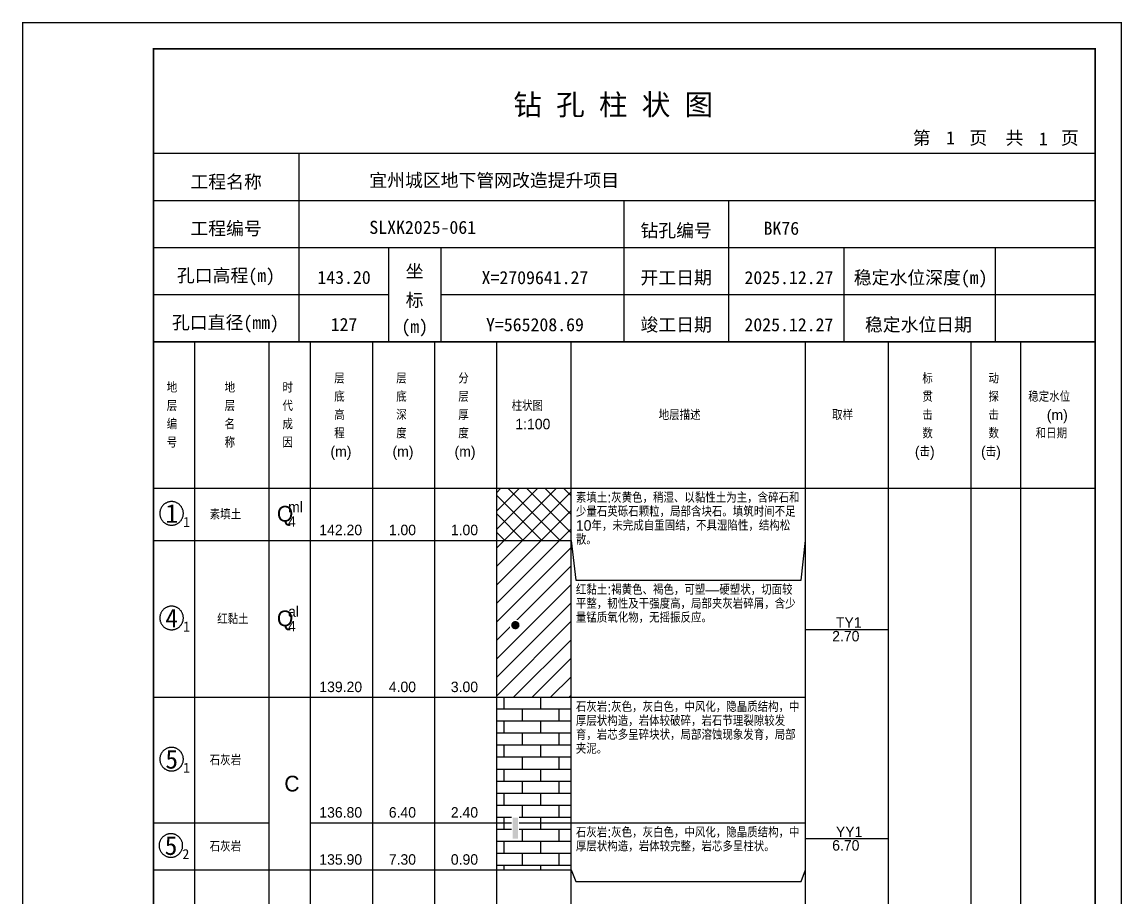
# Model space of a CAD drawing. Header units: millimetres. Extents: x 12489 to 89920, y 4630 to 4927.
# Drawn here: x 28989.3 to 29199.6, y 4759.5 to 4926.8 of the extents above; entities that cross this region are included whole.
import ezdxf
from ezdxf.enums import TextEntityAlignment as Align

# ---------------------------------------------------------------- set-up
doc = ezdxf.new("R2010")
doc.units = ezdxf.units.MM
doc.layers.add('GICAD_QUYANG', color=7, linetype='Continuous')
doc.layers.add('ZZT_TC', color=7, linetype='Continuous')
doc.styles.add('成果图图块', font='', dxfattribs={"height": 2.5})
doc.styles.add('成果图模板', font='')
doc.styles.add('成果图模板标题', font='simhei.ttf')
doc.styles.add('成果图表体', font='Comfont.shx', dxfattribs={"height": 2, "bigfont": 'Hztxt12a.shx'})
doc.styles.get('成果图图块').set_extended_font_data('FangSong_GB2312')
doc.styles.get('成果图模板').set_extended_font_data('FangSong_GB2312')
pattern_1 = [(0, (0, 0), (0, 2.3), []), (90, (0, 0), (-3.5, 2.3), [2.3, -2.3])]

# ---------------------------------------------------------------- blocks, each defined once
blk = doc.blocks.new('DCBH-1-1-1087', base_point=(0.3, -0.11))
at = {"layer": 'ZZT_TC', "color": 7}
blk.add_polyline3d([(-0.19, 2.31, 0), (-0.3, 2.31, 0), (-0.41, 2.3, 0), (-0.52, 2.29, 0), (-0.63, 2.27, 0), (-0.73, 2.24, 0), (-0.84, 2.21, 0), (-0.95, 2.18, 0), (-1.05, 2.14, 0), (-1.15, 2.09, 0), (-1.25, 2.04, 0), (-1.35, 1.99, 0), (-1.44, 1.93, 0), (-1.53, 1.87, 0), (-1.62, 1.8, 0), (-1.7, 1.73, 0), (-1.78, 1.65, 0), (-1.86, 1.57, 0), (-1.93, 1.49, 0), (-2, 1.4, 0), (-2.06, 1.31, 0), (-2.12, 1.22, 0), (-2.17, 1.12, 0), (-2.22, 1.02, 0), (-2.27, 0.92, 0), (-2.31, 0.82, 0), (-2.34, 0.71, 0), (-2.37, 0.61, 0), (-2.4, 0.5, 0), (-2.41, 0.39, 0), (-2.43, 0.28, 0), (-2.44, 0.17, 0), (-2.44, 0.06, 0), (-2.44, -0.05, 0), (-2.43, -0.16, 0), (-2.41, -0.27, 0), (-2.4, -0.38, 0), (-2.37, -0.49, 0), (-2.34, -0.6, 0), (-2.31, -0.7, 0), (-2.27, -0.8, 0), (-2.22, -0.9, 0), (-2.17, -1, 0), (-2.12, -1.1, 0), (-2.06, -1.19, 0), (-2, -1.28, 0), (-1.93, -1.37, 0), (-1.86, -1.45, 0), (-1.78, -1.53, 0), (-1.7, -1.61, 0), (-1.62, -1.68, 0), (-1.53, -1.75, 0), (-1.44, -1.81, 0), (-1.35, -1.87, 0), (-1.25, -1.93, 0), (-1.15, -1.98, 0), (-1.05, -2.02, 0), (-0.95, -2.06, 0), (-0.84, -2.1, 0), (-0.73, -2.13, 0), (-0.63, -2.15, 0), (-0.52, -2.17, 0), (-0.41, -2.18, 0), (-0.3, -2.19, 0), (-0.19, -2.19, 0), (-0.08, -2.19, 0), (0.03, -2.18, 0), (0.14, -2.17, 0), (0.25, -2.15, 0), (0.36, -2.13, 0), (0.47, -2.1, 0), (0.57, -2.06, 0), (0.67, -2.02, 0), (0.77, -1.98, 0), (0.87, -1.93, 0), (0.97, -1.87, 0), (1.06, -1.81, 0), (1.15, -1.75, 0), (1.24, -1.68, 0), (1.32, -1.61, 0), (1.4, -1.53, 0), (1.48, -1.45, 0), (1.55, -1.37, 0), (1.62, -1.28, 0), (1.68, -1.19, 0), (1.74, -1.1, 0), (1.8, -1, 0), (1.85, -0.9, 0), (1.89, -0.8, 0), (1.93, -0.7, 0), (1.97, -0.6, 0), (2, -0.49, 0), (2.02, -0.38, 0), (2.04, -0.27, 0), (2.05, -0.16, 0), (2.06, -0.05, 0), (2.06, 0.06, 0), (2.06, 0.17, 0), (2.05, 0.28, 0), (2.04, 0.39, 0), (2.02, 0.5, 0), (2, 0.61, 0), (1.97, 0.71, 0), (1.93, 0.82, 0), (1.89, 0.92, 0), (1.85, 1.02, 0), (1.8, 1.12, 0), (1.74, 1.22, 0), (1.68, 1.31, 0), (1.62, 1.4, 0), (1.55, 1.49, 0), (1.48, 1.57, 0), (1.4, 1.65, 0), (1.32, 1.73, 0), (1.24, 1.8, 0), (1.15, 1.87, 0), (1.06, 1.93, 0), (0.97, 1.99, 0), (0.87, 2.04, 0), (0.77, 2.09, 0), (0.67, 2.14, 0), (0.57, 2.18, 0), (0.47, 2.21, 0), (0.36, 2.24, 0), (0.25, 2.27, 0), (0.14, 2.29, 0), (0.03, 2.3, 0), (-0.08, 2.31, 0), (-0.19, 2.31, 0)], dxfattribs=at)
at = {"style": '成果图图块'}
blk.add_text('1', height=3.57, dxfattribs=at).set_placement((-0.16, -1.74), align=Align.CENTER)
blk.add_text('1', height=1.91, dxfattribs=at).set_placement((2.03, -2.53))
blk = doc.blocks.new('DCBH-1-1-1088', base_point=(0.3, -0.11))
at = {"layer": 'ZZT_TC', "color": 7}
blk.add_polyline3d([(-0.19, 2.31, 0), (-0.3, 2.31, 0), (-0.41, 2.3, 0), (-0.52, 2.29, 0), (-0.63, 2.27, 0), (-0.73, 2.24, 0), (-0.84, 2.21, 0), (-0.95, 2.18, 0), (-1.05, 2.14, 0), (-1.15, 2.09, 0), (-1.25, 2.04, 0), (-1.35, 1.99, 0), (-1.44, 1.93, 0), (-1.53, 1.87, 0), (-1.62, 1.8, 0), (-1.7, 1.73, 0), (-1.78, 1.65, 0), (-1.86, 1.57, 0), (-1.93, 1.49, 0), (-2, 1.4, 0), (-2.06, 1.31, 0), (-2.12, 1.22, 0), (-2.17, 1.12, 0), (-2.22, 1.02, 0), (-2.27, 0.92, 0), (-2.31, 0.82, 0), (-2.34, 0.71, 0), (-2.37, 0.61, 0), (-2.4, 0.5, 0), (-2.41, 0.39, 0), (-2.43, 0.28, 0), (-2.44, 0.17, 0), (-2.44, 0.06, 0), (-2.44, -0.05, 0), (-2.43, -0.16, 0), (-2.41, -0.27, 0), (-2.4, -0.38, 0), (-2.37, -0.49, 0), (-2.34, -0.6, 0), (-2.31, -0.7, 0), (-2.27, -0.8, 0), (-2.22, -0.9, 0), (-2.17, -1, 0), (-2.12, -1.1, 0), (-2.06, -1.19, 0), (-2, -1.28, 0), (-1.93, -1.37, 0), (-1.86, -1.45, 0), (-1.78, -1.53, 0), (-1.7, -1.61, 0), (-1.62, -1.68, 0), (-1.53, -1.75, 0), (-1.44, -1.81, 0), (-1.35, -1.87, 0), (-1.25, -1.93, 0), (-1.15, -1.98, 0), (-1.05, -2.02, 0), (-0.95, -2.06, 0), (-0.84, -2.1, 0), (-0.73, -2.13, 0), (-0.63, -2.15, 0), (-0.52, -2.17, 0), (-0.41, -2.18, 0), (-0.3, -2.19, 0), (-0.19, -2.19, 0), (-0.08, -2.19, 0), (0.03, -2.18, 0), (0.14, -2.17, 0), (0.25, -2.15, 0), (0.36, -2.13, 0), (0.47, -2.1, 0), (0.57, -2.06, 0), (0.67, -2.02, 0), (0.77, -1.98, 0), (0.87, -1.93, 0), (0.97, -1.87, 0), (1.06, -1.81, 0), (1.15, -1.75, 0), (1.24, -1.68, 0), (1.32, -1.61, 0), (1.4, -1.53, 0), (1.48, -1.45, 0), (1.55, -1.37, 0), (1.62, -1.28, 0), (1.68, -1.19, 0), (1.74, -1.1, 0), (1.8, -1, 0), (1.85, -0.9, 0), (1.89, -0.8, 0), (1.93, -0.7, 0), (1.97, -0.6, 0), (2, -0.49, 0), (2.02, -0.38, 0), (2.04, -0.27, 0), (2.05, -0.16, 0), (2.06, -0.05, 0), (2.06, 0.06, 0), (2.06, 0.17, 0), (2.05, 0.28, 0), (2.04, 0.39, 0), (2.02, 0.5, 0), (2, 0.61, 0), (1.97, 0.71, 0), (1.93, 0.82, 0), (1.89, 0.92, 0), (1.85, 1.02, 0), (1.8, 1.12, 0), (1.74, 1.22, 0), (1.68, 1.31, 0), (1.62, 1.4, 0), (1.55, 1.49, 0), (1.48, 1.57, 0), (1.4, 1.65, 0), (1.32, 1.73, 0), (1.24, 1.8, 0), (1.15, 1.87, 0), (1.06, 1.93, 0), (0.97, 1.99, 0), (0.87, 2.04, 0), (0.77, 2.09, 0), (0.67, 2.14, 0), (0.57, 2.18, 0), (0.47, 2.21, 0), (0.36, 2.24, 0), (0.25, 2.27, 0), (0.14, 2.29, 0), (0.03, 2.3, 0), (-0.08, 2.31, 0), (-0.19, 2.31, 0)], dxfattribs=at)
at = {"style": '成果图图块'}
blk.add_text('4', height=3.57, dxfattribs=at).set_placement((-0.16, -1.74), align=Align.CENTER)
blk.add_text('1', height=1.91, dxfattribs=at).set_placement((2.03, -2.53))
blk = doc.blocks.new('DCBH-1-1-1089', base_point=(0.3, -0.11))
at = {"layer": 'ZZT_TC', "color": 7}
blk.add_polyline3d([(-0.19, 2.31, 0), (-0.3, 2.31, 0), (-0.41, 2.3, 0), (-0.52, 2.29, 0), (-0.63, 2.27, 0), (-0.73, 2.24, 0), (-0.84, 2.21, 0), (-0.95, 2.18, 0), (-1.05, 2.14, 0), (-1.15, 2.09, 0), (-1.25, 2.04, 0), (-1.35, 1.99, 0), (-1.44, 1.93, 0), (-1.53, 1.87, 0), (-1.62, 1.8, 0), (-1.7, 1.73, 0), (-1.78, 1.65, 0), (-1.86, 1.57, 0), (-1.93, 1.49, 0), (-2, 1.4, 0), (-2.06, 1.31, 0), (-2.12, 1.22, 0), (-2.17, 1.12, 0), (-2.22, 1.02, 0), (-2.27, 0.92, 0), (-2.31, 0.82, 0), (-2.34, 0.71, 0), (-2.37, 0.61, 0), (-2.4, 0.5, 0), (-2.41, 0.39, 0), (-2.43, 0.28, 0), (-2.44, 0.17, 0), (-2.44, 0.06, 0), (-2.44, -0.05, 0), (-2.43, -0.16, 0), (-2.41, -0.27, 0), (-2.4, -0.38, 0), (-2.37, -0.49, 0), (-2.34, -0.6, 0), (-2.31, -0.7, 0), (-2.27, -0.8, 0), (-2.22, -0.9, 0), (-2.17, -1, 0), (-2.12, -1.1, 0), (-2.06, -1.19, 0), (-2, -1.28, 0), (-1.93, -1.37, 0), (-1.86, -1.45, 0), (-1.78, -1.53, 0), (-1.7, -1.61, 0), (-1.62, -1.68, 0), (-1.53, -1.75, 0), (-1.44, -1.81, 0), (-1.35, -1.87, 0), (-1.25, -1.93, 0), (-1.15, -1.98, 0), (-1.05, -2.02, 0), (-0.95, -2.06, 0), (-0.84, -2.1, 0), (-0.73, -2.13, 0), (-0.63, -2.15, 0), (-0.52, -2.17, 0), (-0.41, -2.18, 0), (-0.3, -2.19, 0), (-0.19, -2.19, 0), (-0.08, -2.19, 0), (0.03, -2.18, 0), (0.14, -2.17, 0), (0.25, -2.15, 0), (0.36, -2.13, 0), (0.47, -2.1, 0), (0.57, -2.06, 0), (0.67, -2.02, 0), (0.77, -1.98, 0), (0.87, -1.93, 0), (0.97, -1.87, 0), (1.06, -1.81, 0), (1.15, -1.75, 0), (1.24, -1.68, 0), (1.32, -1.61, 0), (1.4, -1.53, 0), (1.48, -1.45, 0), (1.55, -1.37, 0), (1.62, -1.28, 0), (1.68, -1.19, 0), (1.74, -1.1, 0), (1.8, -1, 0), (1.85, -0.9, 0), (1.89, -0.8, 0), (1.93, -0.7, 0), (1.97, -0.6, 0), (2, -0.49, 0), (2.02, -0.38, 0), (2.04, -0.27, 0), (2.05, -0.16, 0), (2.06, -0.05, 0), (2.06, 0.06, 0), (2.06, 0.17, 0), (2.05, 0.28, 0), (2.04, 0.39, 0), (2.02, 0.5, 0), (2, 0.61, 0), (1.97, 0.71, 0), (1.93, 0.82, 0), (1.89, 0.92, 0), (1.85, 1.02, 0), (1.8, 1.12, 0), (1.74, 1.22, 0), (1.68, 1.31, 0), (1.62, 1.4, 0), (1.55, 1.49, 0), (1.48, 1.57, 0), (1.4, 1.65, 0), (1.32, 1.73, 0), (1.24, 1.8, 0), (1.15, 1.87, 0), (1.06, 1.93, 0), (0.97, 1.99, 0), (0.87, 2.04, 0), (0.77, 2.09, 0), (0.67, 2.14, 0), (0.57, 2.18, 0), (0.47, 2.21, 0), (0.36, 2.24, 0), (0.25, 2.27, 0), (0.14, 2.29, 0), (0.03, 2.3, 0), (-0.08, 2.31, 0), (-0.19, 2.31, 0)], dxfattribs=at)
at = {"style": '成果图图块'}
blk.add_text('5', height=3.57, dxfattribs=at).set_placement((-0.16, -1.74), align=Align.CENTER)
blk.add_text('1', height=1.91, dxfattribs=at).set_placement((2.03, -2.53))
blk = doc.blocks.new('DCBH-1-1-1090', base_point=(0.43, -0.11))
at = {"layer": 'ZZT_TC', "color": 7}
blk.add_polyline3d([(-0.19, 2.31, 0), (-0.3, 2.31, 0), (-0.41, 2.3, 0), (-0.52, 2.29, 0), (-0.63, 2.27, 0), (-0.73, 2.24, 0), (-0.84, 2.21, 0), (-0.95, 2.18, 0), (-1.05, 2.14, 0), (-1.15, 2.09, 0), (-1.25, 2.04, 0), (-1.35, 1.99, 0), (-1.44, 1.93, 0), (-1.53, 1.87, 0), (-1.62, 1.8, 0), (-1.7, 1.73, 0), (-1.78, 1.65, 0), (-1.86, 1.57, 0), (-1.93, 1.49, 0), (-2, 1.4, 0), (-2.06, 1.31, 0), (-2.12, 1.22, 0), (-2.17, 1.12, 0), (-2.22, 1.02, 0), (-2.27, 0.92, 0), (-2.31, 0.82, 0), (-2.34, 0.71, 0), (-2.37, 0.61, 0), (-2.4, 0.5, 0), (-2.41, 0.39, 0), (-2.43, 0.28, 0), (-2.44, 0.17, 0), (-2.44, 0.06, 0), (-2.44, -0.05, 0), (-2.43, -0.16, 0), (-2.41, -0.27, 0), (-2.4, -0.38, 0), (-2.37, -0.49, 0), (-2.34, -0.6, 0), (-2.31, -0.7, 0), (-2.27, -0.8, 0), (-2.22, -0.9, 0), (-2.17, -1, 0), (-2.12, -1.1, 0), (-2.06, -1.19, 0), (-2, -1.28, 0), (-1.93, -1.37, 0), (-1.86, -1.45, 0), (-1.78, -1.53, 0), (-1.7, -1.61, 0), (-1.62, -1.68, 0), (-1.53, -1.75, 0), (-1.44, -1.81, 0), (-1.35, -1.87, 0), (-1.25, -1.93, 0), (-1.15, -1.98, 0), (-1.05, -2.02, 0), (-0.95, -2.06, 0), (-0.84, -2.1, 0), (-0.73, -2.13, 0), (-0.63, -2.15, 0), (-0.52, -2.17, 0), (-0.41, -2.18, 0), (-0.3, -2.19, 0), (-0.19, -2.19, 0), (-0.08, -2.19, 0), (0.03, -2.18, 0), (0.14, -2.17, 0), (0.25, -2.15, 0), (0.36, -2.13, 0), (0.47, -2.1, 0), (0.57, -2.06, 0), (0.67, -2.02, 0), (0.77, -1.98, 0), (0.87, -1.93, 0), (0.97, -1.87, 0), (1.06, -1.81, 0), (1.15, -1.75, 0), (1.24, -1.68, 0), (1.32, -1.61, 0), (1.4, -1.53, 0), (1.48, -1.45, 0), (1.55, -1.37, 0), (1.62, -1.28, 0), (1.68, -1.19, 0), (1.74, -1.1, 0), (1.8, -1, 0), (1.85, -0.9, 0), (1.89, -0.8, 0), (1.93, -0.7, 0), (1.97, -0.6, 0), (2, -0.49, 0), (2.02, -0.38, 0), (2.04, -0.27, 0), (2.05, -0.16, 0), (2.06, -0.05, 0), (2.06, 0.06, 0), (2.06, 0.17, 0), (2.05, 0.28, 0), (2.04, 0.39, 0), (2.02, 0.5, 0), (2, 0.61, 0), (1.97, 0.71, 0), (1.93, 0.82, 0), (1.89, 0.92, 0), (1.85, 1.02, 0), (1.8, 1.12, 0), (1.74, 1.22, 0), (1.68, 1.31, 0), (1.62, 1.4, 0), (1.55, 1.49, 0), (1.48, 1.57, 0), (1.4, 1.65, 0), (1.32, 1.73, 0), (1.24, 1.8, 0), (1.15, 1.87, 0), (1.06, 1.93, 0), (0.97, 1.99, 0), (0.87, 2.04, 0), (0.77, 2.09, 0), (0.67, 2.14, 0), (0.57, 2.18, 0), (0.47, 2.21, 0), (0.36, 2.24, 0), (0.25, 2.27, 0), (0.14, 2.29, 0), (0.03, 2.3, 0), (-0.08, 2.31, 0), (-0.19, 2.31, 0)], dxfattribs=at)
at = {"style": '成果图图块'}
blk.add_text('5', height=3.57, dxfattribs=at).set_placement((-0.16, -1.74), align=Align.CENTER)
blk.add_text('2', height=1.91, dxfattribs=at).set_placement((2.03, -2.53))
blk = doc.blocks.new('gkqy1.dwg', base_point=(0.8, 0))
blk.add_wipeout([(-0.2, -0.2), (1.8, -0.2), (1.8, 1.8), (-0.2, 1.8)])
at = {"layer": 'GICAD_QUYANG'}
h = blk.add_hatch(color=7, dxfattribs=at)
edge = h.paths.add_edge_path()
edge.add_arc((0.8, 0.8), 0.8, 0, 360)
blk = doc.blocks.new('gkqy3.dwg', base_point=(0, -2))
blk.add_wipeout([(-0.7, -2.2), (0.7, -2.2), (0.7, 2.2), (-0.7, 2.2)])
at = {"color": 7}
blk.add_solid([(-0.5, -2), (0.5, -2), (-0.5, 2), (0.5, 2)], dxfattribs=at)
blk = doc.blocks.new('钻孔柱状图路桥昇龙制图梁世成校核莫家里.dwg76', base_point=(25, 236))
for p, q in [((52.82, 236), (52.82, 272)), ((25, 263), (205, 263)), ((115, 236), (115, 263)), ((135, 236), (135, 263)), ((25, 254), (205, 254)), ((70, 236), (70, 254)), ((80, 236), (80, 254)), ((157, 236), (157, 254)), ((185.95, 236), (185.95, 254)), ((25, 245), (70, 245)), ((80, 245), (205, 245))]:
    blk.add_line(p, q)
for points, const_width in [([(0, 0), (210, 0), (210, 297), (0, 297)], 0.25), ([(25, 5), (205, 5), (205, 292), (25, 292)], 0.3)]:
    blk.add_lwpolyline(points, close=True, dxfattribs=dict(const_width=const_width))
at = {"const_width": 0.3}
for points in [[(25, 272), (205, 272)], [(25, 236), (205, 236)]]:
    blk.add_lwpolyline(points, dxfattribs=at)
for s, height, style, p in [('钻 孔 柱 状 图', 4, '成果图模板标题', (93.8, 279.31)), ('第', 2.5, '成果图模板', (170.12, 273.7)), ('页', 2.5, '成果图模板', (180.96, 273.7)), ('共', 2.5, '成果图模板', (187.88, 273.7)), ('页', 2.5, '成果图模板', (198.44, 273.7)), ('工程名称', 2.5, '成果图模板', (32.07, 265.32)), ('宜州城区地下管网改造提升项目', 2.5, '成果图模板', (66.26, 265.61)), ('工程编号', 2.5, '成果图模板', (32.05, 256.41)), ('SLXK2025-061', 2.5, '成果图模板', (66.26, 256.61)), ('钻孔编号', 2.5, '成果图模板', (118.08, 256)), ('BK76', 2.5, '成果图模板', (141.61, 256.43)), ('孔口高程(m)', 2.5, '成果图模板', (29.48, 247.41)), ('坐', 2.5, '成果图模板', (73.21, 248.24)), ('开工日期', 2.5, '成果图模板', (118.08, 247)), ('稳定水位深度(m)', 2.5, '成果图模板', (158.86, 247)), ('标', 2.5, '成果图模板', (73.21, 242.7)), ('孔口直径(mm)', 2.5, '成果图模板', (28.54, 238.41)), ('(m) ', 2.5, '成果图模板', (72.38, 237.65)), ('竣工日期', 2.5, '成果图模板', (118.08, 238)), ('稳定水位日期', 2.5, '成果图模板', (160.99, 238))]:
    blk.add_text(s, height=height, dxfattribs=dict(style=style)).set_placement(p)
at = {"style": '成果图模板'}
for s, p in [('1', (177.35, 273.74)), ('1', (195.08, 273.53)), ('143.20', (61.43, 247.04)), ('X=2709641.27', (97.92, 247)), ('2025.12.27', (146.46, 247)), ('127', (61.43, 238.04)), ('Y=565208.69', (97.92, 238)), ('2025.12.27', (146.46, 238))]:
    blk.add_text(s, height=2.5, dxfattribs=at).set_placement(p, align=Align.CENTER)

msp = doc.modelspace()

# ---------------------------------------------------------------- hatches: boundary and pattern name
at = {"linetype": 'Continuous'}
h = msp.add_hatch(dxfattribs=at)
h.set_pattern_fill('GKSTT', scale=0.5, style=0, pattern_type=2)
h.set_pattern_definition([(45, (0, 0), (-1.76776695, 1.76776695), []), (135, (0, 0), (-1.76776695, -1.76776695), [])])
h.paths.add_polyline_path([(29080.06, 4827.71), (29094.29, 4827.71), (29094.29, 4837.71), (29080.06, 4837.71)])
h = msp.add_hatch(dxfattribs=at)
h.set_pattern_fill('GKNXT', scale=0.5, style=0, pattern_type=2)
h.set_pattern_definition([(45, (0, 0), (-1.76776695, 1.76776695), [])])
h.paths.add_polyline_path([(29080.06, 4797.71), (29094.29, 4797.71), (29094.29, 4827.71), (29080.06, 4827.71)])
h = msp.add_hatch(dxfattribs=at)
h.set_pattern_fill('GKSHY', scale=0.5, style=0, pattern_type=2)
h.set_pattern_definition(pattern_1)
h.paths.add_polyline_path([(29080.06, 4773.71), (29094.29, 4773.71), (29094.29, 4797.71), (29080.06, 4797.71)])
h = msp.add_hatch(dxfattribs=at)
h.set_pattern_fill('GKSHY', scale=0.5, style=0, pattern_type=2)
h.set_pattern_definition(pattern_1)
h.paths.add_polyline_path([(29080.06, 4764.71), (29094.29, 4764.71), (29094.29, 4773.71), (29080.06, 4773.71)])

# ---------------------------------------------------------------- linework, layer by layer
at = {"color": 0}
for p, q in [((29014.45, 4837.71), (29022.35, 4837.71)), ((29014.45, 4827.71), (29014.45, 4837.71)), ((29022.35, 4827.71), (29022.35, 4837.71)), ((29014.45, 4827.71), (29022.35, 4827.71)), ((29014.45, 4827.71), (29022.35, 4827.71)), ((29014.45, 4797.71), (29014.45, 4827.71)), ((29022.35, 4797.71), (29022.35, 4827.71)), ((29014.45, 4797.71), (29022.35, 4797.71)), ((29014.45, 4797.71), (29022.35, 4797.71)), ((29014.45, 4773.71), (29014.45, 4797.71)), ((29022.35, 4773.71), (29022.35, 4797.71)), ((29014.45, 4773.71), (29022.35, 4773.71)), ((29014.45, 4773.71), (29022.35, 4773.71)), ((29014.45, 4764.71), (29014.45, 4773.71)), ((29022.35, 4764.71), (29022.35, 4773.71)), ((29014.45, 4764.71), (29022.35, 4764.71))]:
    msp.add_line(p, q, dxfattribs=at)
for points in [[(29014.45, 4865.71), (29022.35, 4865.71)], [(29014.45, 4837.71), (29014.45, 4865.71)], [(29022.35, 4837.71), (29022.35, 4865.71)], [(29022.35, 4865.71), (29036.58, 4865.71)], [(29022.35, 4837.71), (29022.35, 4865.71)], [(29036.58, 4837.71), (29036.58, 4865.71)], [(29036.58, 4865.71), (29044.49, 4865.71)], [(29036.58, 4837.71), (29036.58, 4865.71)], [(29044.49, 4837.71), (29044.49, 4865.71)], [(29044.49, 4865.71), (29056.35, 4865.71)], [(29044.49, 4837.71), (29044.49, 4865.71)], [(29056.35, 4837.71), (29056.35, 4865.71)], [(29056.35, 4865.71), (29068.2, 4865.71)], [(29056.35, 4837.71), (29056.35, 4865.71)], [(29068.2, 4837.71), (29068.2, 4865.71)], [(29068.2, 4865.71), (29080.06, 4865.71)], [(29068.2, 4837.71), (29068.2, 4865.71)], [(29080.06, 4837.71), (29080.06, 4865.71)], [(29080.06, 4865.71), (29094.29, 4865.71)], [(29080.06, 4837.71), (29080.06, 4865.71)], [(29094.29, 4837.71), (29094.29, 4865.71)], [(29094.29, 4865.71), (29139.11, 4865.71)], [(29094.29, 4837.71), (29094.29, 4865.71)], [(29139.11, 4837.71), (29139.11, 4865.71)], [(29139.11, 4865.71), (29154.92, 4865.71)], [(29139.11, 4837.71), (29139.11, 4865.71)], [(29154.92, 4837.71), (29154.92, 4865.71)], [(29154.92, 4865.71), (29170.73, 4865.71)], [(29154.92, 4837.71), (29154.92, 4865.71)], [(29170.73, 4837.71), (29170.73, 4865.71)], [(29170.73, 4865.71), (29180.22, 4865.71)], [(29170.73, 4837.71), (29170.73, 4865.71)], [(29180.22, 4837.71), (29180.22, 4865.71)], [(29180.22, 4865.71), (29194.45, 4865.71)], [(29180.22, 4837.71), (29180.22, 4865.71)], [(29194.45, 4837.71), (29194.45, 4865.71)], [(29014.45, 4837.71), (29022.35, 4837.71)], [(29014.45, 4643.71), (29014.45, 4837.71)], [(29014.45, 4837.71), (29022.35, 4837.71)], [(29022.35, 4643.71), (29022.35, 4837.71)], [(29022.35, 4837.71), (29036.58, 4837.71)], [(29022.35, 4643.71), (29022.35, 4837.71)], [(29022.35, 4837.71), (29036.58, 4837.71)], [(29022.35, 4837.71), (29036.58, 4837.71)], [(29022.35, 4827.71), (29022.35, 4837.71)], [(29036.58, 4643.71), (29036.58, 4837.71)], [(29036.58, 4827.71), (29036.58, 4837.71)], [(29036.58, 4837.71), (29044.49, 4837.71)], [(29036.58, 4643.71), (29036.58, 4837.71)], [(29036.58, 4837.71), (29044.49, 4837.71)], [(29036.58, 4837.71), (29044.49, 4837.71)], [(29036.58, 4827.71), (29036.58, 4837.71)], [(29044.49, 4643.71), (29044.49, 4837.71)], [(29044.49, 4827.71), (29044.49, 4837.71)], [(29044.49, 4837.71), (29056.35, 4837.71)], [(29044.49, 4643.71), (29044.49, 4837.71)], [(29044.49, 4837.71), (29056.35, 4837.71)], [(29044.49, 4837.71), (29056.35, 4837.71)], [(29044.49, 4827.71), (29044.49, 4837.71)], [(29056.35, 4643.71), (29056.35, 4837.71)], [(29056.35, 4827.71), (29056.35, 4837.71)], [(29056.35, 4837.71), (29068.2, 4837.71)], [(29056.35, 4643.71), (29056.35, 4837.71)], [(29056.35, 4837.71), (29068.2, 4837.71)], [(29056.35, 4837.71), (29068.2, 4837.71)], [(29056.35, 4827.71), (29056.35, 4837.71)], [(29068.2, 4643.71), (29068.2, 4837.71)], [(29068.2, 4827.71), (29068.2, 4837.71)], [(29068.2, 4837.71), (29080.06, 4837.71)], [(29068.2, 4643.71), (29068.2, 4837.71)], [(29068.2, 4837.71), (29080.06, 4837.71)], [(29068.2, 4837.71), (29080.06, 4837.71)], [(29068.2, 4827.71), (29068.2, 4837.71)], [(29080.06, 4643.71), (29080.06, 4837.71)], [(29080.06, 4827.71), (29080.06, 4837.71)], [(29080.06, 4837.71), (29094.29, 4837.71)], [(29080.06, 4643.71), (29080.06, 4837.71)], [(29080.06, 4837.71), (29094.29, 4837.71)], [(29094.29, 4643.71), (29094.29, 4837.71)], [(29094.29, 4837.71), (29139.11, 4837.71)], [(29094.29, 4643.71), (29094.29, 4837.71)], [(29094.29, 4837.71), (29139.11, 4837.71)], [(29094.29, 4827.71), (29094.29, 4837.71)], [(29139.11, 4643.71), (29139.11, 4837.71)], [(29139.11, 4827.71), (29139.11, 4837.71)], [(29139.11, 4837.71), (29154.92, 4837.71)], [(29139.11, 4643.71), (29139.11, 4837.71)], [(29139.11, 4837.71), (29154.92, 4837.71)], [(29154.92, 4643.71), (29154.92, 4837.71)], [(29154.92, 4837.71), (29170.73, 4837.71)], [(29154.92, 4643.71), (29154.92, 4837.71)], [(29154.92, 4837.71), (29170.73, 4837.71)], [(29170.73, 4643.71), (29170.73, 4837.71)], [(29170.73, 4837.71), (29180.22, 4837.71)], [(29170.73, 4643.71), (29170.73, 4837.71)], [(29170.73, 4837.71), (29180.22, 4837.71)], [(29180.22, 4643.71), (29180.22, 4837.71)], [(29180.22, 4837.71), (29194.45, 4837.71)], [(29180.22, 4643.71), (29180.22, 4837.71)], [(29180.22, 4837.71), (29194.45, 4837.71)], [(29194.45, 4643.71), (29194.45, 4837.71)], [(29022.35, 4827.71), (29036.58, 4827.71)], [(29022.35, 4827.71), (29036.58, 4827.71)], [(29022.35, 4797.71), (29022.35, 4827.71)], [(29036.58, 4797.71), (29036.58, 4827.71)], [(29036.58, 4827.71), (29044.49, 4827.71)], [(29036.58, 4827.71), (29044.49, 4827.71)], [(29036.58, 4797.71), (29036.58, 4827.71)], [(29044.49, 4797.71), (29044.49, 4827.71)], [(29044.49, 4827.71), (29056.35, 4827.71)], [(29044.49, 4827.71), (29056.35, 4827.71)], [(29044.49, 4797.71), (29044.49, 4827.71)], [(29056.35, 4797.71), (29056.35, 4827.71)], [(29056.35, 4827.71), (29068.2, 4827.71)], [(29056.35, 4827.71), (29068.2, 4827.71)], [(29056.35, 4797.71), (29056.35, 4827.71)], [(29068.2, 4797.71), (29068.2, 4827.71)], [(29068.2, 4827.71), (29080.06, 4827.71)], [(29068.2, 4827.71), (29080.06, 4827.71)], [(29068.2, 4797.71), (29068.2, 4827.71)], [(29080.06, 4797.71), (29080.06, 4827.71)], [(29094.29, 4827.71), (29095.19, 4820.11)], [(29094.29, 4797.71), (29094.29, 4827.71)], [(29138.22, 4820.11), (29139.11, 4827.71)], [(29139.11, 4797.71), (29139.11, 4827.71)], [(29095.19, 4820.11), (29138.22, 4820.11)], [(29139.11, 4810.71), (29154.92, 4810.71)], [(29022.35, 4797.71), (29036.58, 4797.71)], [(29022.35, 4797.71), (29036.58, 4797.71)], [(29022.35, 4773.71), (29022.35, 4797.71)], [(29036.58, 4773.71), (29036.58, 4797.71)], [(29036.58, 4797.71), (29044.49, 4797.71)], [(29036.58, 4797.71), (29044.49, 4797.71)], [(29036.58, 4764.71), (29036.58, 4797.71)], [(29044.49, 4764.71), (29044.49, 4797.71)], [(29044.49, 4797.71), (29056.35, 4797.71)], [(29044.49, 4797.71), (29056.35, 4797.71)], [(29044.49, 4773.71), (29044.49, 4797.71)], [(29056.35, 4773.71), (29056.35, 4797.71)], [(29056.35, 4797.71), (29068.2, 4797.71)], [(29056.35, 4797.71), (29068.2, 4797.71)], [(29056.35, 4773.71), (29056.35, 4797.71)], [(29068.2, 4773.71), (29068.2, 4797.71)], [(29068.2, 4797.71), (29080.06, 4797.71)], [(29068.2, 4797.71), (29080.06, 4797.71)], [(29068.2, 4773.71), (29068.2, 4797.71)], [(29080.06, 4773.71), (29080.06, 4797.71)], [(29094.29, 4797.71), (29139.11, 4797.71)], [(29094.29, 4797.71), (29139.11, 4797.71)], [(29094.29, 4773.71), (29094.29, 4797.71)], [(29139.11, 4773.71), (29139.11, 4797.71)], [(29022.35, 4773.71), (29036.58, 4773.71)], [(29022.35, 4773.71), (29036.58, 4773.71)], [(29022.35, 4764.71), (29022.35, 4773.71)], [(29036.58, 4764.71), (29036.58, 4773.71)], [(29044.49, 4773.71), (29056.35, 4773.71)], [(29044.49, 4773.71), (29056.35, 4773.71)], [(29044.49, 4764.71), (29044.49, 4773.71)], [(29056.35, 4764.71), (29056.35, 4773.71)], [(29056.35, 4773.71), (29068.2, 4773.71)], [(29056.35, 4773.71), (29068.2, 4773.71)], [(29056.35, 4764.71), (29056.35, 4773.71)], [(29068.2, 4764.71), (29068.2, 4773.71)], [(29068.2, 4773.71), (29080.06, 4773.71)], [(29068.2, 4773.71), (29080.06, 4773.71)], [(29068.2, 4764.71), (29068.2, 4773.71)], [(29080.06, 4764.71), (29080.06, 4773.71)], [(29094.29, 4773.71), (29139.11, 4773.71)], [(29094.29, 4764.71), (29094.29, 4773.71)], [(29139.11, 4764.71), (29139.11, 4773.71)], [(29139.11, 4770.71), (29154.92, 4770.71)], [(29022.35, 4764.71), (29036.58, 4764.71)], [(29036.58, 4764.71), (29044.49, 4764.71)], [(29044.49, 4764.71), (29056.35, 4764.71)], [(29056.35, 4764.71), (29068.2, 4764.71)], [(29068.2, 4764.71), (29080.06, 4764.71)], [(29094.29, 4764.71), (29095.19, 4762.51)], [(29138.22, 4762.51), (29139.11, 4764.71)], [(29095.19, 4762.51), (29138.22, 4762.51)]]:
    msp.add_lwpolyline(points, dxfattribs=at)
at = {"color": 7, "flags": 128}
for points in [[(29080.06, 4827.71), (29094.29, 4827.71)], [(29080.06, 4797.71), (29094.29, 4797.71)], [(29080.06, 4773.71), (29094.29, 4773.71)], [(29080.06, 4764.71), (29094.29, 4764.71)]]:
    msp.add_lwpolyline(points, dxfattribs=at)

# ---------------------------------------------------------------- block references
for name, p in [('DCBH-1-1-1087', (29018.4, 4832.71)), ('DCBH-1-1-1088', (29018.4, 4812.71)), ('DCBH-1-1-1089', (29018.4, 4785.71)), ('DCBH-1-1-1090', (29018.4, 4769.21))]:
    msp.add_blockref(name, p)

# ---------------------------------------------------------------- texts
at = {"color": 0, "style": '成果图表体'}
for s, height, p in [('层', 2, (29049, 4857.71)), ('层', 2, (29060.85, 4857.71)), ('分', 2, (29072.71, 4857.71)), ('标', 2, (29161.41, 4857.71)), ('动', 2, (29174.05, 4857.71)), ('地', 2, (29016.98, 4855.96)), ('地', 2, (29028.05, 4855.96)), ('时', 2, (29039.11, 4855.96)), ('底', 2, (29049, 4854.21)), ('底', 2, (29060.85, 4854.21)), ('层', 2, (29072.71, 4854.21)), ('贯', 2, (29161.41, 4854.21)), ('探', 2, (29174.05, 4854.21)), ('稳定水位', 2, (29181.65, 4854.21)), ('层', 2, (29016.98, 4852.46)), ('层', 2, (29028.05, 4852.46)), ('代', 2, (29039.11, 4852.46)), ('高', 2, (29049, 4850.71)), ('深', 2, (29060.85, 4850.71)), ('厚', 2, (29072.71, 4850.71)), ('柱状图', 2, (29082.91, 4852.46)), ('地层描述', 2, (29111.02, 4850.71)), ('取样', 2, (29144.18, 4850.71)), ('击', 2, (29161.41, 4850.71)), ('击', 2, (29174.05, 4850.71)), ('(m)', 2, (29185.2, 4850.71)), ('编', 2, (29016.98, 4848.96)), ('名', 2, (29028.05, 4848.96)), ('成', 2, (29039.11, 4848.96)), ('1:100', 2, (29083.62, 4848.96)), ('程', 2, (29049, 4847.21)), ('度', 2, (29060.85, 4847.21)), ('度', 2, (29072.71, 4847.21)), ('数', 2, (29161.41, 4847.21)), ('数', 2, (29174.05, 4847.21)), ('和日期', 2, (29183.07, 4847.21)), ('号', 2, (29016.98, 4845.46)), ('称', 2, (29028.05, 4845.46)), ('因', 2, (29039.11, 4845.46)), ('(m)', 2, (29048.28, 4843.71)), ('(m)', 2, (29060.14, 4843.71)), ('(m)', 2, (29072, 4843.71)), ('(击)', 2, (29159.99, 4843.71)), ('(击)', 2, (29172.63, 4843.71)), ('素填土', 2, (29025.2, 4831.71)), ('Q', 3, (29038.05, 4831.31)), ('ml', 2, (29040.18, 4833.11)), ('4', 2, (29040.18, 4830.31)), ('142.20', 2, (29046.15, 4828.71)), ('1.00', 2, (29059.43, 4828.71)), ('1.00', 2, (29071.29, 4828.71)), ('al', 2, (29040.18, 4813.11)), ('红黏土', 2, (29026.63, 4811.71)), ('Q', 3, (29038.05, 4811.31)), ('TY1', 2, (29144.89, 4811.01)), ('4', 2, (29040.18, 4810.31)), ('2.70', 2, (29144.18, 4808.41)), ('139.20', 2, (29046.15, 4798.71)), ('4.00', 2, (29059.43, 4798.71)), ('3.00', 2, (29071.29, 4798.71)), ('石灰岩', 2, (29025.2, 4784.71)), ('C', 3, (29039.47, 4779.71)), ('136.80', 2, (29046.15, 4774.71)), ('6.40', 2, (29059.43, 4774.71)), ('2.40', 2, (29071.29, 4774.71)), ('YY1', 2, (29144.89, 4771.01)), ('石灰岩', 2, (29025.2, 4768.21)), ('6.70', 2, (29144.18, 4768.41)), ('135.90', 2, (29046.15, 4765.71)), ('7.30', 2, (29059.43, 4765.71)), ('0.90', 2, (29071.29, 4765.71))]:
    msp.add_text(s, height=height, dxfattribs=at).set_placement(p)
at = {"color": 0, "char_height": 2, "width": 43.0292, "attachment_point": 1, "line_spacing_factor": 0.8, "style": '成果图表体'}
for s, insert in [('素填土:灰黄色，稍湿、以黏性土为主，含碎石和少量石英砾石颗粒，局部含块石。填筑时间不足10年，未完成自重固结，不具湿陷性，结构松散。', (29095.19, 4836.91)), ('红黏土:褐黄色、褐色，可塑—硬塑状，切面较平整，韧性及干强度高，局部夹灰岩碎屑，含少量锰质氧化物，无摇振反应。', (29095.19, 4819.31)), ('石灰岩:灰色，灰白色，中风化，隐晶质结构，中厚层状构造，岩体较破碎，岩石节理裂隙较发育，岩芯多呈碎块状，局部溶蚀现象发育，局部夹泥。', (29095.19, 4796.91)), ('石灰岩:灰色，灰白色，中风化，隐晶质结构，中厚层状构造，岩体较完整，岩芯多呈柱状。', (29095.19, 4772.91))]:
    msp.add_mtext(s, dxfattribs=dict(at, insert=insert))

# ---------------------------------------------------------------- next in the draw order: block references
for name, p in [('gkqy1.dwg', (29083.62, 4810.71)), ('gkqy3.dwg', (29083.62, 4770.71))]:
    msp.add_blockref(name, p)

# ---------------------------------------------------------------- next in the draw order: block references
msp.add_blockref('钻孔柱状图路桥昇龙制图梁世成校核莫家里.dwg76', (29014.45, 4865.71))

doc.saveas('drawing.dxf')
